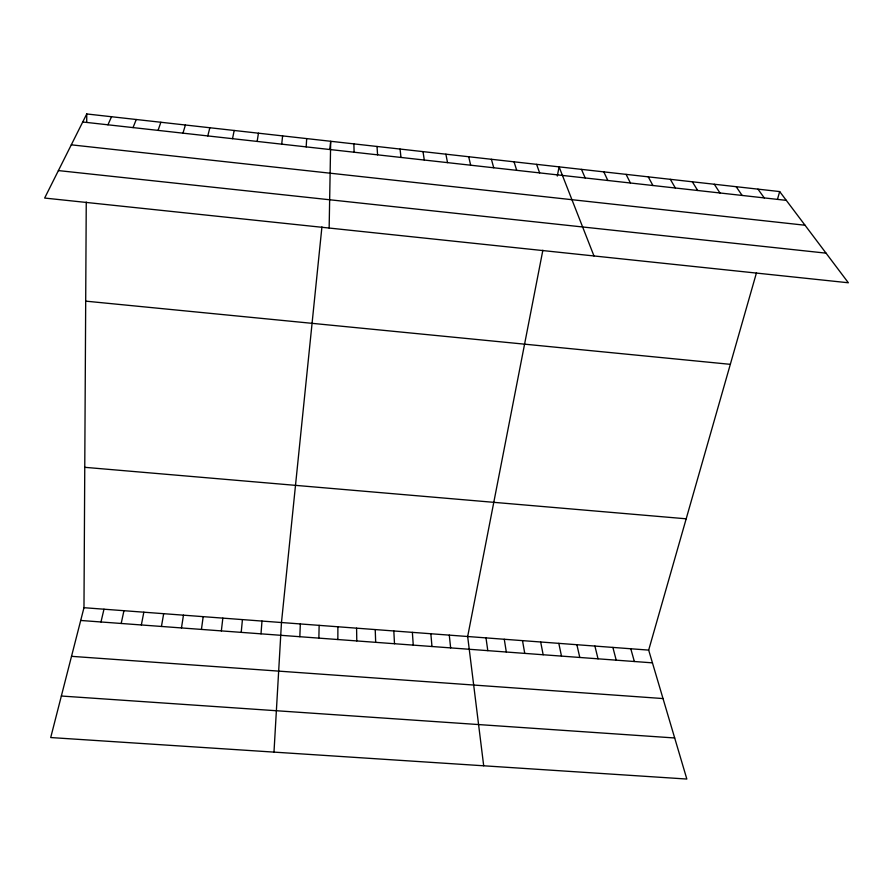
<?xml version="1.0" encoding="UTF-8"?>
<svg xmlns="http://www.w3.org/2000/svg" width="893" height="893" viewBox="0 0 893 893"><rect width="100%" height="100%" fill="white"/><g stroke="black" fill="none" stroke-linecap="round" stroke-linejoin="round"><path stroke-width="1.34" d="M337.855 639.533L337.889 626.763M756.494 272.733L648.675 650.104L686.84 779.042L50.711 737.551L83.975 607.698L86.253 202.064M86.71 122.296L86.755 113.958L779.678 191.571L848.35 282.768L44.65 198.056L86.755 113.958M329.149 228.05L330.689 141.284L329.852 149.388M318.868 638.127L319.136 625.357M299.836 636.72L300.327 623.95M273.984 752.107L281.474 622.533L321.926 226.911M306.176 146.887L306.69 138.594M261.002 633.84L261.984 621.07M241.21 632.367L242.438 619.597M281.708 144.164L282.612 135.892M221.352 630.904L222.837 618.123M201.438 629.42L203.18 616.65M181.469 627.946L183.456 615.165M257.162 141.429L258.445 133.191M161.443 626.462L163.676 613.681M141.351 624.966L143.84 612.196M542.866 250.207L467.664 636.519L483.693 765.792M557.299 176.066L559.085 166.868L593.979 255.956M232.526 138.683L234.189 130.467M121.191 623.47L123.948 610.7M100.976 621.975L103.99 609.205M207.79 135.926L209.844 127.744M777.49 199.251L779.678 191.571M182.965 133.157L185.409 125.009M158.05 130.389L160.874 122.263M133.035 127.599L136.261 119.506M107.93 124.808L111.547 116.737M61.349 696.027L674.684 737.975M71.518 656.333L663.019 698.56M83.975 607.698L648.675 650.104M80.705 620.468L652.448 662.852M84.768 467.318L686.192 518.8M85.695 301.142L730.318 364.333M58.402 170.585L826.047 253.154M71.295 144.833L805.028 225.237M82.725 121.995L786.298 200.367M757.967 189.137L764.263 197.911M736.167 186.704L742.15 195.444M714.3 184.248L719.959 192.977M692.354 181.792L697.69 190.488M670.33 179.326L675.354 187.999M648.24 176.847L652.928 185.51M626.071 174.369L630.425 182.998M603.813 171.88L607.843 180.486M581.488 169.369L585.183 177.964M536.604 164.345L539.618 172.885M514.044 161.823L516.712 170.34M630.793 648.764L634.354 661.512M491.407 159.278L493.729 167.772M612.877 647.425L616.215 660.173M594.905 646.074L598.031 658.822M468.691 156.733L470.667 165.205M576.878 644.713L579.791 657.471M558.806 643.362L561.496 656.109M540.678 642L543.156 654.759M445.886 154.188L447.527 162.626M522.505 640.638L524.749 653.386M504.277 639.265L506.309 652.024M423.014 151.62L424.287 160.037M485.993 637.892L487.801 650.651M400.053 149.053L400.979 157.447M449.279 635.135L450.641 647.894M430.85 633.751L431.978 646.51M412.365 632.367L413.258 645.126M377.013 146.463L377.583 154.835M393.824 630.971L394.494 643.73M375.227 629.576L375.674 642.335M353.885 143.873L354.108 152.223M356.586 628.17L356.787 640.94"/></g></svg>
